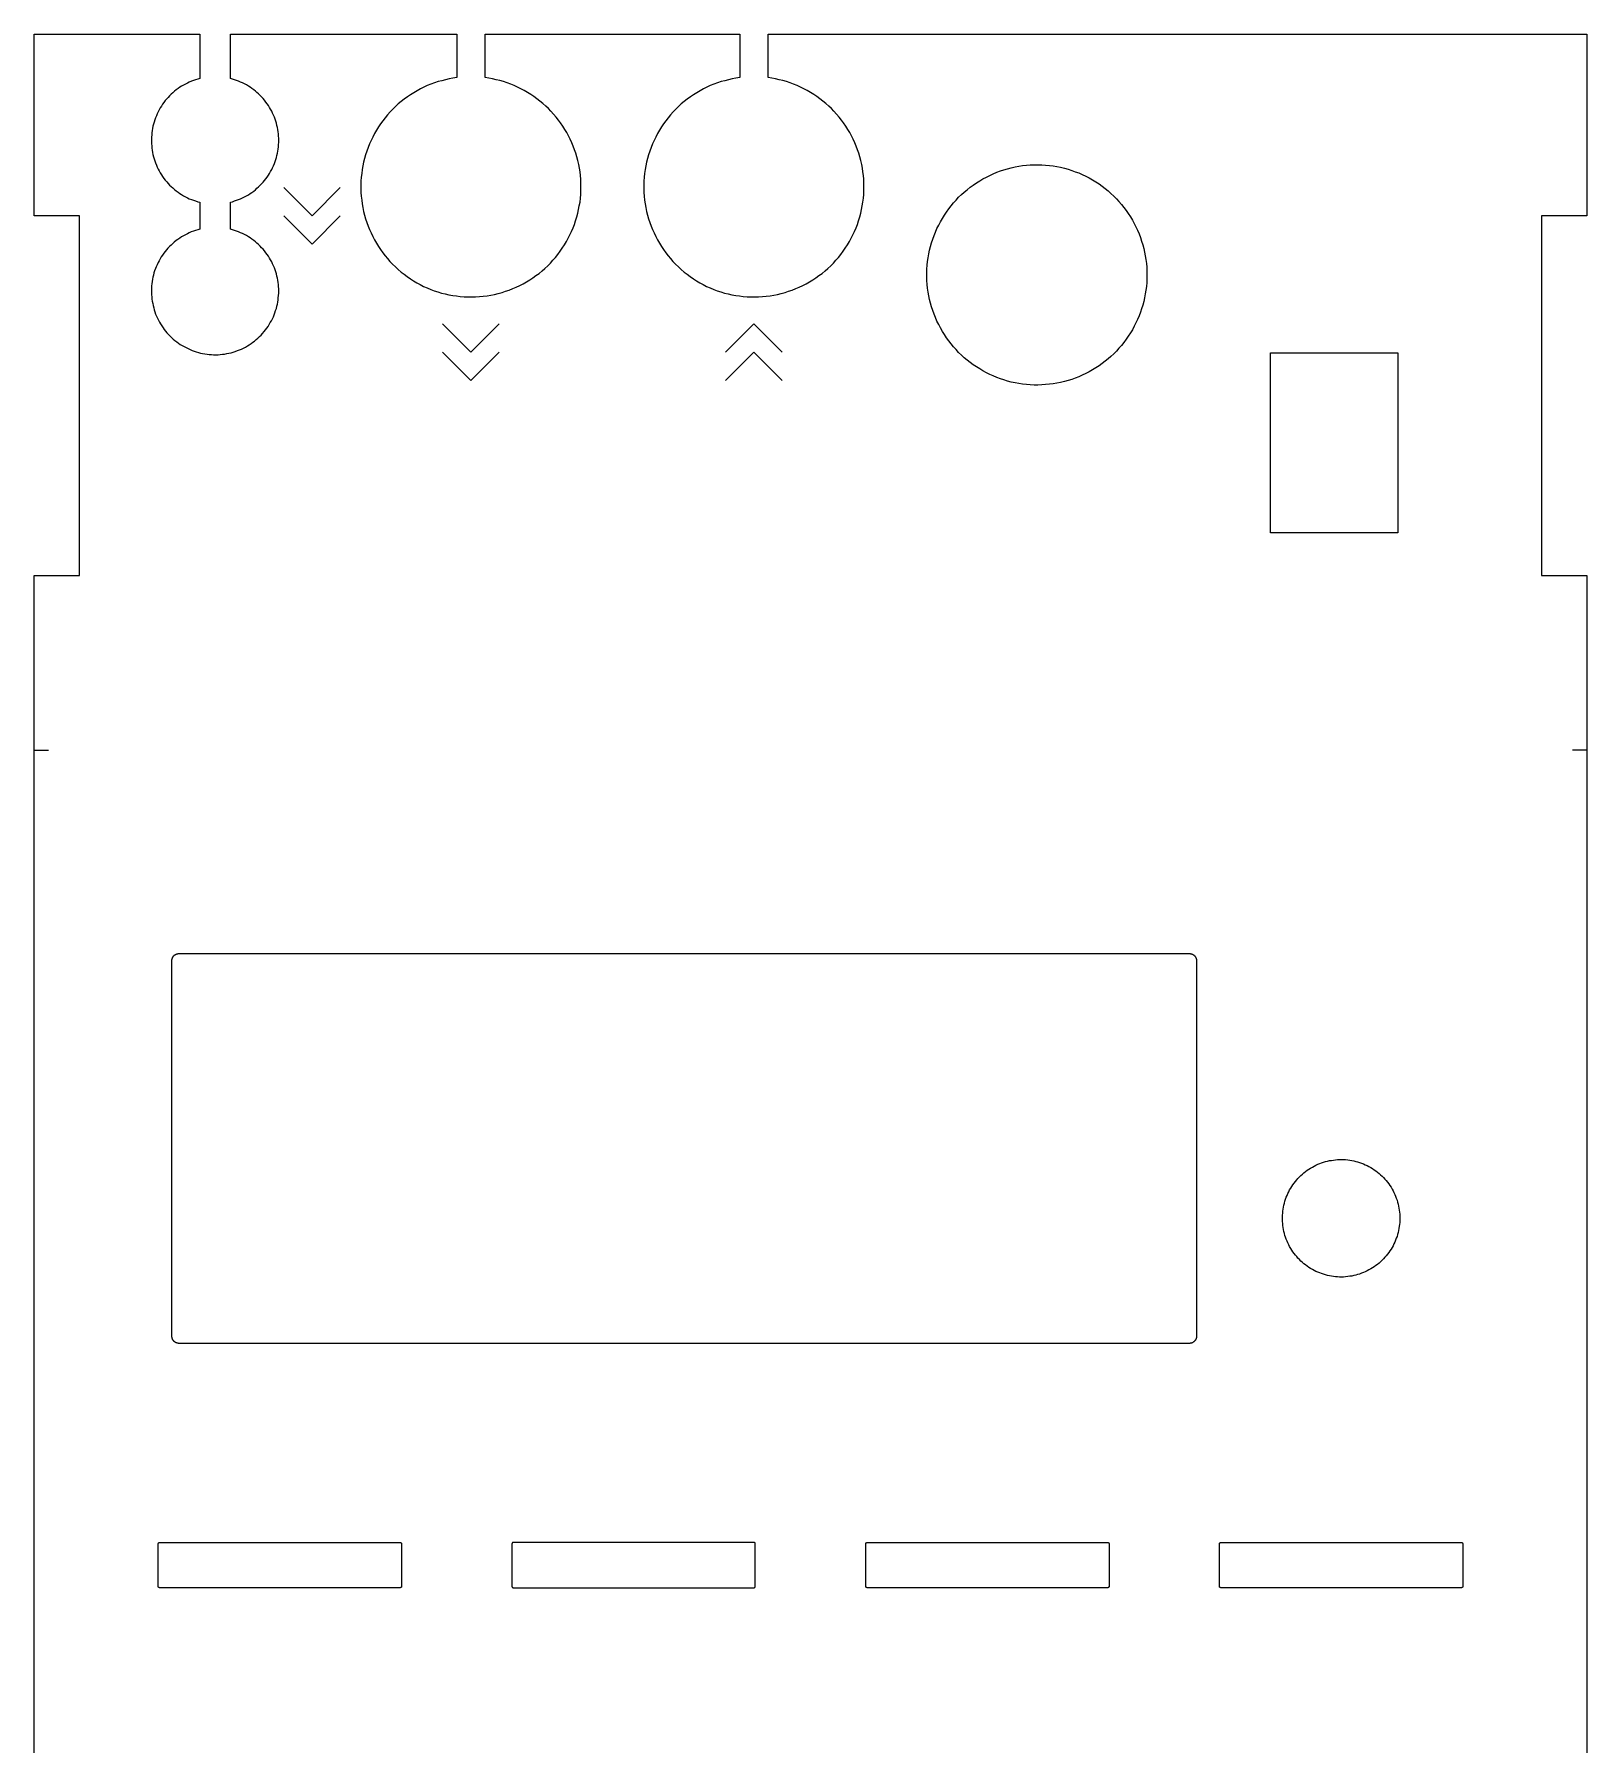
# Model space of a CAD drawing. Header units: millimetres. Extents: x -5 to 320, y -158 to 221.
# Drawn here: x -4.9 to 104.9, y 99.8 to 220.6 of the extents above; entities that cross this region are included whole.
import ezdxf

# ---------------------------------------------------------------- set-up
doc = ezdxf.new("R2010")
doc.units = ezdxf.units.MM
doc.header["$MEASUREMENT"] = 0
doc.layers.add('plot', color=12, linetype='Continuous', true_color=0xb80000)
doc.layers.add('scribble', color=251, linetype='Continuous', true_color=0x656565)

msp = doc.modelspace()

# ---------------------------------------------------------------- linework, layer by layer
at = {"layer": 'plot'}
for points in [[(-4.86, 207.81), (-4.86, 220.64), (6.84, 220.64)], [(6.84, 220.64), (6.84, 217.51)], [(9, 217.51), (9, 220.64)], [(9, 220.64), (25, 220.64)], [(25, 220.64), (25, 217.58)], [(27, 217.58), (27, 220.64)], [(27, 220.64), (45, 220.64)], [(45, 220.64), (45, 217.58)], [(47, 217.58), (47, 220.64)], [(47, 220.64), (104.86, 220.64), (104.86, 207.81)], [(6.84, 217.51), (6.69, 217.47), (6.54, 217.43), (6.39, 217.38), (6.25, 217.32), (6.1, 217.26), (5.96, 217.19), (5.82, 217.12), (5.69, 217.05), (5.55, 216.97), (5.42, 216.89), (5.3, 216.8), (5.17, 216.71), (5.05, 216.61), (4.93, 216.51), (4.82, 216.4), (4.71, 216.29), (4.6, 216.18), (4.5, 216.07), (4.4, 215.95), (4.3, 215.82), (4.21, 215.7), (4.13, 215.57), (4.05, 215.44), (3.97, 215.3), (3.9, 215.16), (3.83, 215.02), (3.77, 214.88), (3.71, 214.74), (3.66, 214.59), (3.61, 214.44), (3.57, 214.29), (3.53, 214.14), (3.5, 213.99), (3.47, 213.84), (3.45, 213.68), (3.44, 213.53), (3.42, 213.37), (3.42, 213.22), (3.42, 213.06), (3.42, 212.91), (3.44, 212.75), (3.45, 212.6), (3.47, 212.45), (3.5, 212.29), (3.53, 212.14), (3.57, 211.99), (3.61, 211.84), (3.66, 211.69), (3.71, 211.55), (3.77, 211.4), (3.83, 211.26), (3.9, 211.12), (3.97, 210.98), (4.05, 210.85), (4.13, 210.72), (4.21, 210.59), (4.3, 210.46), (4.4, 210.34), (4.5, 210.22), (4.6, 210.1), (4.71, 209.99), (4.82, 209.88), (4.93, 209.78), (5.05, 209.67), (5.17, 209.58), (5.3, 209.49), (5.42, 209.4), (5.55, 209.31), (5.69, 209.23), (5.82, 209.16), (5.96, 209.09), (6.1, 209.02), (6.25, 208.96), (6.39, 208.91), (6.54, 208.86), (6.69, 208.81), (6.84, 208.77)], [(12.42, 213.14), (12.42, 213.3), (12.41, 213.45), (12.4, 213.6), (12.38, 213.75), (12.35, 213.9), (12.32, 214.06), (12.29, 214.2), (12.25, 214.35), (12.21, 214.5), (12.16, 214.64), (12.11, 214.79), (12.05, 214.93), (11.98, 215.07), (11.92, 215.21), (11.84, 215.34), (11.77, 215.47), (11.69, 215.6), (11.6, 215.73), (11.51, 215.85), (11.41, 215.98), (11.32, 216.09), (11.21, 216.21), (11.11, 216.32), (11, 216.42), (10.88, 216.53), (10.77, 216.63), (10.65, 216.72), (10.52, 216.81), (10.4, 216.9), (10.27, 216.98), (10.14, 217.06), (10, 217.13), (9.86, 217.2), (9.72, 217.26), (9.58, 217.32), (9.44, 217.38), (9.29, 217.43), (9.15, 217.47), (9, 217.51)], [(25, 217.58), (24.73, 217.54), (24.47, 217.49), (24.2, 217.43), (23.94, 217.36), (23.68, 217.29), (23.43, 217.2), (23.17, 217.11), (22.92, 217.01), (22.68, 216.9), (22.43, 216.78), (22.2, 216.65), (21.96, 216.51), (21.73, 216.37), (21.51, 216.22), (21.29, 216.06), (21.08, 215.89), (20.87, 215.72), (20.67, 215.53), (20.48, 215.35), (20.29, 215.15), (20.11, 214.95), (19.94, 214.74), (19.77, 214.53), (19.62, 214.31), (19.47, 214.09), (19.32, 213.86), (19.19, 213.62), (19.06, 213.38), (18.94, 213.14), (18.83, 212.89), (18.73, 212.64), (18.64, 212.39), (18.56, 212.13), (18.48, 211.87), (18.42, 211.61), (18.36, 211.35), (18.32, 211.08), (18.28, 210.81), (18.25, 210.54), (18.23, 210.27), (18.22, 210), (18.22, 209.73), (18.23, 209.46), (18.25, 209.19), (18.28, 208.93), (18.31, 208.66), (18.36, 208.39), (18.42, 208.13), (18.48, 207.87), (18.55, 207.61), (18.64, 207.35), (18.73, 207.09), (18.83, 206.84), (18.94, 206.6), (19.06, 206.35), (19.18, 206.11), (19.32, 205.88), (19.46, 205.65), (19.61, 205.43), (19.77, 205.21), (19.93, 204.99), (20.1, 204.79), (20.28, 204.58), (20.47, 204.39), (20.66, 204.2), (20.86, 204.02), (21.07, 203.84), (21.28, 203.68), (21.5, 203.52), (21.72, 203.36), (21.95, 203.22), (22.18, 203.08), (22.42, 202.95), (22.66, 202.83), (22.91, 202.72), (23.16, 202.62), (23.41, 202.52), (23.67, 202.44), (23.93, 202.36), (24.19, 202.3), (24.45, 202.24), (24.72, 202.19), (24.99, 202.15), (25.25, 202.12), (25.52, 202.1), (25.79, 202.08), (26.06, 202.08), (26.33, 202.09), (26.6, 202.11), (26.87, 202.13), (27.14, 202.17), (27.41, 202.21), (27.67, 202.26), (27.93, 202.33), (28.2, 202.4), (28.45, 202.48), (28.71, 202.57), (28.96, 202.67), (29.21, 202.77), (29.45, 202.89), (29.69, 203.01), (29.93, 203.15), (30.16, 203.29), (30.38, 203.43), (30.6, 203.59), (30.82, 203.75), (31.03, 203.93), (31.23, 204.1), (31.43, 204.29), (31.62, 204.48), (31.8, 204.68), (31.98, 204.88), (32.15, 205.09), (32.31, 205.31), (32.46, 205.53), (32.61, 205.76), (32.75, 205.99), (32.88, 206.23), (33, 206.47), (33.11, 206.71), (33.22, 206.96), (33.32, 207.21), (33.4, 207.47), (33.48, 207.73), (33.55, 207.99), (33.61, 208.25), (33.66, 208.52), (33.71, 208.78), (33.74, 209.05), (33.76, 209.32), (33.78, 209.59), (33.78, 209.86)], [(33.78, 209.86), (33.78, 210.13), (33.76, 210.4), (33.74, 210.66), (33.71, 210.93), (33.67, 211.19), (33.62, 211.45), (33.56, 211.71), (33.49, 211.97), (33.41, 212.23), (33.33, 212.48), (33.23, 212.73), (33.13, 212.98), (33.02, 213.22), (32.9, 213.46), (32.77, 213.69), (32.64, 213.92), (32.49, 214.15), (32.34, 214.37), (32.18, 214.58), (32.02, 214.79), (31.84, 215), (31.66, 215.2), (31.48, 215.39), (31.29, 215.57), (31.09, 215.75), (30.88, 215.92), (30.67, 216.08), (30.45, 216.24), (30.23, 216.39), (30.01, 216.53), (29.77, 216.67), (29.54, 216.79), (29.3, 216.91), (29.06, 217.02), (28.81, 217.12), (28.56, 217.21), (28.3, 217.29), (28.05, 217.37), (27.79, 217.43), (27.53, 217.49), (27.26, 217.54), (27, 217.58)], [(45, 217.58), (44.73, 217.54), (44.47, 217.49), (44.2, 217.43), (43.94, 217.36), (43.68, 217.29), (43.43, 217.2), (43.17, 217.11), (42.92, 217.01), (42.68, 216.9), (42.43, 216.78), (42.2, 216.65), (41.96, 216.51), (41.73, 216.37), (41.51, 216.22), (41.29, 216.06), (41.08, 215.89), (40.87, 215.72), (40.67, 215.53), (40.48, 215.35), (40.29, 215.15), (40.11, 214.95), (39.94, 214.74), (39.77, 214.53), (39.62, 214.31), (39.47, 214.09), (39.32, 213.86), (39.19, 213.62), (39.06, 213.38), (38.94, 213.14), (38.83, 212.89), (38.73, 212.64), (38.64, 212.39), (38.56, 212.13), (38.48, 211.87), (38.42, 211.61), (38.36, 211.35), (38.32, 211.08), (38.28, 210.81), (38.25, 210.54), (38.23, 210.27), (38.22, 210), (38.22, 209.73), (38.23, 209.46), (38.25, 209.19), (38.28, 208.93), (38.31, 208.66), (38.36, 208.39), (38.42, 208.13), (38.48, 207.87), (38.55, 207.61), (38.64, 207.35), (38.73, 207.09), (38.83, 206.84), (38.94, 206.6), (39.06, 206.35), (39.18, 206.11), (39.32, 205.88), (39.46, 205.65), (39.61, 205.43), (39.77, 205.21), (39.93, 204.99), (40.1, 204.79), (40.28, 204.58), (40.47, 204.39), (40.66, 204.2), (40.86, 204.02), (41.07, 203.84), (41.28, 203.68), (41.5, 203.52), (41.72, 203.36), (41.95, 203.22), (42.18, 203.08), (42.42, 202.95), (42.66, 202.83), (42.91, 202.72), (43.16, 202.62), (43.41, 202.52), (43.67, 202.44), (43.93, 202.36), (44.19, 202.3), (44.45, 202.24), (44.72, 202.19), (44.99, 202.15), (45.25, 202.12), (45.52, 202.1), (45.79, 202.08), (46.06, 202.08), (46.33, 202.09), (46.6, 202.11), (46.87, 202.13), (47.14, 202.17), (47.41, 202.21), (47.67, 202.26), (47.93, 202.33), (48.2, 202.4), (48.45, 202.48), (48.71, 202.57), (48.96, 202.67), (49.21, 202.77), (49.45, 202.89), (49.69, 203.01), (49.93, 203.15), (50.16, 203.29), (50.38, 203.43), (50.6, 203.59), (50.82, 203.75), (51.03, 203.93), (51.23, 204.1), (51.43, 204.29), (51.62, 204.48), (51.8, 204.68), (51.98, 204.88), (52.15, 205.09), (52.31, 205.31), (52.46, 205.53), (52.61, 205.76), (52.75, 205.99), (52.88, 206.23), (53, 206.47), (53.11, 206.71), (53.22, 206.96), (53.32, 207.21), (53.4, 207.47), (53.48, 207.73), (53.55, 207.99), (53.61, 208.25), (53.66, 208.52), (53.71, 208.78), (53.74, 209.05), (53.76, 209.32), (53.78, 209.59), (53.78, 209.86)], [(53.78, 209.86), (53.78, 210.13), (53.76, 210.4), (53.74, 210.66), (53.71, 210.93), (53.67, 211.19), (53.62, 211.45), (53.56, 211.71), (53.49, 211.97), (53.41, 212.23), (53.33, 212.48), (53.23, 212.73), (53.13, 212.98), (53.02, 213.22), (52.9, 213.46), (52.77, 213.69), (52.64, 213.92), (52.49, 214.15), (52.34, 214.37), (52.18, 214.58), (52.02, 214.79), (51.84, 215), (51.66, 215.2), (51.48, 215.39), (51.29, 215.57), (51.09, 215.75), (50.88, 215.92), (50.67, 216.08), (50.45, 216.24), (50.23, 216.39), (50.01, 216.53), (49.77, 216.67), (49.54, 216.79), (49.3, 216.91), (49.06, 217.02), (48.81, 217.12), (48.56, 217.21), (48.3, 217.29), (48.05, 217.37), (47.79, 217.43), (47.53, 217.49), (47.26, 217.54), (47, 217.58)], [(9, 208.77), (9.15, 208.81), (9.29, 208.86), (9.44, 208.91), (9.58, 208.96), (9.72, 209.02), (9.86, 209.08), (10, 209.15), (10.14, 209.23), (10.27, 209.3), (10.4, 209.39), (10.52, 209.47), (10.65, 209.56), (10.77, 209.66), (10.88, 209.76), (11, 209.86), (11.11, 209.97), (11.21, 210.08), (11.32, 210.19), (11.41, 210.31), (11.51, 210.43), (11.6, 210.55), (11.69, 210.68), (11.77, 210.81), (11.84, 210.94), (11.92, 211.08), (11.98, 211.21), (12.05, 211.35), (12.11, 211.5), (12.16, 211.64), (12.21, 211.78), (12.25, 211.93), (12.29, 212.08), (12.32, 212.23), (12.35, 212.38), (12.38, 212.53), (12.4, 212.68), (12.41, 212.84), (12.42, 212.99), (12.42, 213.14)], [(73.78, 203.64), (73.78, 203.37), (73.76, 203.1), (73.74, 202.83), (73.71, 202.57), (73.66, 202.3), (73.61, 202.03), (73.55, 201.77), (73.48, 201.51), (73.4, 201.25), (73.32, 201), (73.22, 200.74), (73.11, 200.49), (73, 200.25), (72.88, 200.01), (72.75, 199.77), (72.61, 199.54), (72.46, 199.31), (72.31, 199.09), (72.15, 198.87), (71.98, 198.66), (71.8, 198.46), (71.62, 198.26), (71.43, 198.07), (71.23, 197.88), (71.03, 197.71), (70.82, 197.54), (70.61, 197.37), (70.39, 197.22), (70.16, 197.07), (69.93, 196.93), (69.69, 196.79), (69.45, 196.67), (69.21, 196.55), (68.96, 196.45), (68.71, 196.35), (68.46, 196.26), (68.2, 196.18), (67.94, 196.11), (67.67, 196.04), (67.41, 195.99), (67.14, 195.95), (66.88, 195.91), (66.61, 195.89), (66.34, 195.87), (66.07, 195.86), (65.8, 195.86), (65.53, 195.88), (65.26, 195.9), (64.99, 195.93), (64.72, 195.97), (64.46, 196.02), (64.19, 196.07), (63.93, 196.14), (63.67, 196.22), (63.42, 196.3), (63.16, 196.4), (62.91, 196.5), (62.67, 196.61), (62.43, 196.73), (62.19, 196.86), (61.96, 197), (61.73, 197.14), (61.5, 197.29), (61.29, 197.45), (61.07, 197.62), (60.87, 197.79), (60.67, 197.98), (60.47, 198.16), (60.29, 198.36), (60.11, 198.56), (59.94, 198.77), (59.77, 198.98), (59.61, 199.2), (59.46, 199.43), (59.32, 199.65), (59.18, 199.89), (59.06, 200.13), (58.94, 200.37), (58.83, 200.62), (58.73, 200.87), (58.64, 201.12), (58.56, 201.38), (58.48, 201.64), (58.42, 201.9), (58.36, 202.17), (58.31, 202.43), (58.28, 202.7), (58.25, 202.97), (58.23, 203.24), (58.22, 203.51), (58.22, 203.78), (58.23, 204.05), (58.25, 204.32), (58.28, 204.58), (58.31, 204.85), (58.36, 205.12), (58.42, 205.38), (58.48, 205.64), (58.56, 205.9), (58.64, 206.16), (58.73, 206.42), (58.83, 206.67), (58.94, 206.91), (59.06, 207.16), (59.18, 207.39), (59.32, 207.63), (59.46, 207.86), (59.61, 208.08), (59.77, 208.3), (59.94, 208.52), (60.11, 208.72), (60.29, 208.92), (60.47, 209.12), (60.67, 209.31), (60.87, 209.49), (61.07, 209.66), (61.29, 209.83), (61.5, 209.99), (61.73, 210.14), (61.96, 210.29), (62.19, 210.42), (62.43, 210.55), (62.67, 210.67), (62.91, 210.78), (63.16, 210.89), (63.42, 210.98), (63.67, 211.07), (63.93, 211.14), (64.19, 211.21), (64.46, 211.27), (64.72, 211.32), (64.99, 211.36), (65.26, 211.39), (65.53, 211.41), (65.8, 211.42), (66.07, 211.42), (66.34, 211.41), (66.61, 211.4), (66.88, 211.37), (67.14, 211.34), (67.41, 211.29), (67.67, 211.24), (67.94, 211.18), (68.2, 211.11), (68.46, 211.02), (68.71, 210.93), (68.96, 210.84), (69.21, 210.73), (69.45, 210.61), (69.69, 210.49), (69.93, 210.36), (70.16, 210.22), (70.39, 210.07), (70.61, 209.91), (70.82, 209.75), (71.03, 209.58), (71.23, 209.4), (71.43, 209.21), (71.62, 209.02), (71.8, 208.82), (71.98, 208.62), (72.15, 208.41), (72.31, 208.19), (72.46, 207.97), (72.61, 207.74), (72.75, 207.51), (72.88, 207.28), (73, 207.03), (73.11, 206.79), (73.22, 206.54), (73.32, 206.29), (73.4, 206.03), (73.48, 205.77), (73.55, 205.51), (73.61, 205.25), (73.66, 204.99), (73.71, 204.72), (73.74, 204.45), (73.76, 204.18), (73.78, 203.91), (73.78, 203.64)], [(6.84, 208.77), (6.84, 206.87)], [(9, 206.87), (9, 208.77)], [(-1.66, 182.41), (-1.66, 207.81), (-4.86, 207.81)], [(6.84, 206.87), (6.69, 206.83), (6.54, 206.78), (6.39, 206.73), (6.24, 206.68), (6.1, 206.62), (5.96, 206.55), (5.82, 206.48), (5.68, 206.41), (5.55, 206.33), (5.42, 206.24), (5.29, 206.15), (5.16, 206.06), (5.04, 205.96), (4.93, 205.86), (4.81, 205.75), (4.7, 205.64), (4.59, 205.53), (4.49, 205.41), (4.39, 205.29), (4.3, 205.17), (4.21, 205.04), (4.12, 204.91), (4.04, 204.78), (3.96, 204.64), (3.89, 204.51), (3.82, 204.36), (3.76, 204.22), (3.7, 204.08), (3.65, 203.93), (3.6, 203.78), (3.56, 203.63), (3.53, 203.48), (3.5, 203.33), (3.47, 203.17), (3.45, 203.02), (3.43, 202.86), (3.42, 202.71), (3.42, 202.55), (3.42, 202.4), (3.43, 202.24), (3.44, 202.08), (3.45, 201.93), (3.48, 201.78), (3.51, 201.62), (3.54, 201.47), (3.58, 201.32), (3.62, 201.17), (3.67, 201.02), (3.72, 200.87), (3.78, 200.73), (3.85, 200.59), (3.91, 200.45), (3.99, 200.31), (4.07, 200.18), (4.15, 200.04), (4.24, 199.91), (4.33, 199.79), (4.42, 199.67), (4.52, 199.55), (4.63, 199.43), (4.74, 199.32), (4.85, 199.21), (4.96, 199.11), (5.08, 199), (5.21, 198.91), (5.33, 198.82), (5.46, 198.73), (5.59, 198.65), (5.73, 198.57), (5.87, 198.5), (6.01, 198.43), (6.15, 198.36), (6.29, 198.3), (6.44, 198.25), (6.59, 198.2), (6.74, 198.16), (6.89, 198.12), (7.04, 198.09), (7.19, 198.06), (7.35, 198.04), (7.5, 198.02), (7.66, 198.01), (7.81, 198), (7.97, 198), (8.13, 198), (8.28, 198.01), (8.44, 198.03), (8.59, 198.05), (8.75, 198.08), (8.9, 198.11), (9.05, 198.14), (9.2, 198.19), (9.35, 198.23), (9.5, 198.29), (9.64, 198.34), (9.78, 198.4), (9.92, 198.47), (10.06, 198.54), (10.2, 198.62), (10.33, 198.7), (10.46, 198.79), (10.59, 198.88), (10.71, 198.97), (10.83, 199.07), (10.95, 199.17), (11.06, 199.28), (11.17, 199.39), (11.28, 199.51), (11.38, 199.63), (11.48, 199.75), (11.57, 199.87), (11.66, 200), (11.74, 200.13), (11.82, 200.27), (11.9, 200.4), (11.97, 200.54), (12.04, 200.68), (12.1, 200.83), (12.15, 200.97), (12.2, 201.12), (12.25, 201.27), (12.29, 201.42), (12.32, 201.57), (12.35, 201.72), (12.38, 201.88), (12.39, 202.03), (12.41, 202.19), (12.42, 202.34), (12.42, 202.5)], [(12.42, 202.5), (12.42, 202.65), (12.41, 202.81), (12.4, 202.96), (12.38, 203.11), (12.35, 203.26), (12.32, 203.41), (12.29, 203.56), (12.25, 203.71), (12.21, 203.86), (12.16, 204), (12.11, 204.15), (12.05, 204.29), (11.98, 204.43), (11.92, 204.57), (11.84, 204.7), (11.77, 204.83), (11.69, 204.96), (11.6, 205.09), (11.51, 205.21), (11.41, 205.33), (11.32, 205.45), (11.21, 205.56), (11.11, 205.68), (11, 205.78), (10.88, 205.88), (10.77, 205.98), (10.65, 206.08), (10.52, 206.17), (10.4, 206.26), (10.27, 206.34), (10.14, 206.42), (10, 206.49), (9.86, 206.56), (9.72, 206.62), (9.58, 206.68), (9.44, 206.74), (9.29, 206.78), (9.15, 206.83), (9, 206.87)], [(104.86, 207.81), (101.66, 207.81), (101.66, 182.41)], [(91.5, 196.14), (91.5, 185.41), (82.5, 185.41), (82.5, 196.14), (82.5, 198.14), (91.5, 198.14), (91.5, 196.14)], [(-4.86, 171.64), (-4.86, 182.41)], [(-4.86, 182.41), (-1.66, 182.41)], [(101.66, 182.41), (104.86, 182.41)], [(104.86, 182.41), (104.86, 171.64)], [(-4.86, 168.5), (-4.86, 171.64)], [(104.86, 171.64), (104.86, 168.5)], [(-4.86, -2), (-4.86, 168.5)], [(104.86, 168.5), (104.86, -2)], [(5.37, 128.16), (5.36, 128.16), (5.35, 128.16), (5.34, 128.16), (5.33, 128.16), (5.31, 128.16), (5.3, 128.17), (5.29, 128.17), (5.28, 128.17), (5.27, 128.17), (5.26, 128.17), (5.24, 128.18), (5.23, 128.18), (5.22, 128.18), (5.21, 128.19), (5.2, 128.19), (5.19, 128.2), (5.17, 128.2), (5.16, 128.21), (5.15, 128.21), (5.14, 128.22), (5.13, 128.22), (5.12, 128.23), (5.11, 128.24), (5.1, 128.24), (5.09, 128.25), (5.08, 128.26), (5.06, 128.26), (5.05, 128.27), (5.04, 128.28), (5.04, 128.29), (5.03, 128.3), (5.02, 128.31), (5.01, 128.32), (5, 128.33), (4.99, 128.34), (4.98, 128.35), (4.97, 128.36), (4.97, 128.37), (4.96, 128.38), (4.95, 128.39), (4.94, 128.4), (4.94, 128.41), (4.93, 128.42), (4.93, 128.43), (4.92, 128.44), (4.91, 128.45), (4.91, 128.47), (4.91, 128.48), (4.9, 128.49), (4.9, 128.5), (4.89, 128.51), (4.89, 128.52), (4.89, 128.53), (4.88, 128.55), (4.88, 128.56), (4.88, 128.57), (4.88, 128.58), (4.87, 128.59), (4.87, 128.6), (4.87, 128.62), (4.87, 128.63), (4.87, 128.64), (4.87, 128.65), (4.87, 128.66), (4.87, 155.2), (4.87, 155.21), (4.87, 155.22), (4.87, 155.23), (4.87, 155.24), (4.87, 155.26), (4.87, 155.27), (4.88, 155.28), (4.88, 155.29), (4.88, 155.3), (4.88, 155.31), (4.89, 155.33), (4.89, 155.34), (4.89, 155.35), (4.9, 155.36), (4.9, 155.37), (4.91, 155.38), (4.91, 155.4), (4.91, 155.41), (4.92, 155.42), (4.93, 155.43), (4.93, 155.44), (4.94, 155.45), (4.94, 155.46), (4.95, 155.47), (4.96, 155.48), (4.97, 155.49), (4.97, 155.51), (4.98, 155.52), (4.99, 155.53), (5, 155.53), (5.01, 155.54), (5.02, 155.55), (5.03, 155.56), (5.04, 155.57), (5.04, 155.58), (5.05, 155.59), (5.06, 155.6), (5.08, 155.6), (5.09, 155.61), (5.1, 155.62), (5.11, 155.63), (5.12, 155.63), (5.13, 155.64), (5.14, 155.64), (5.15, 155.65), (5.16, 155.66), (5.17, 155.66), (5.19, 155.66), (5.2, 155.67), (5.21, 155.67), (5.22, 155.68), (5.23, 155.68), (5.24, 155.68), (5.26, 155.69), (5.27, 155.69), (5.28, 155.69), (5.29, 155.69), (5.3, 155.7), (5.31, 155.7), (5.33, 155.7), (5.34, 155.7), (5.35, 155.7), (5.36, 155.7), (5.37, 155.7), (76.78, 155.7), (76.79, 155.7), (76.8, 155.7), (76.81, 155.7), (76.82, 155.7), (76.83, 155.7), (76.84, 155.7), (76.86, 155.69), (76.87, 155.69), (76.88, 155.69), (76.89, 155.69), (76.9, 155.68), (76.91, 155.68), (76.93, 155.68), (76.94, 155.67), (76.95, 155.67), (76.96, 155.66), (76.97, 155.66), (76.98, 155.66), (77, 155.65), (77.01, 155.64), (77.02, 155.64), (77.03, 155.63), (77.04, 155.63), (77.05, 155.62), (77.06, 155.61), (77.07, 155.6), (77.08, 155.6), (77.09, 155.59), (77.1, 155.58), (77.11, 155.57), (77.12, 155.56), (77.13, 155.55), (77.14, 155.54), (77.15, 155.53), (77.16, 155.53), (77.17, 155.52), (77.17, 155.51), (77.18, 155.49), (77.19, 155.48), (77.2, 155.47), (77.2, 155.46), (77.21, 155.45), (77.22, 155.44), (77.22, 155.43), (77.23, 155.42), (77.23, 155.41), (77.24, 155.4), (77.24, 155.38), (77.25, 155.37), (77.25, 155.36), (77.25, 155.35), (77.26, 155.34), (77.26, 155.33), (77.26, 155.31), (77.27, 155.3), (77.27, 155.29), (77.27, 155.28), (77.27, 155.27), (77.27, 155.26), (77.28, 155.24), (77.28, 155.23), (77.28, 155.22), (77.28, 155.21), (77.28, 155.2), (77.28, 128.66), (77.28, 128.65), (77.28, 128.64), (77.28, 128.63), (77.28, 128.62), (77.27, 128.6), (77.27, 128.59), (77.27, 128.58), (77.27, 128.57), (77.27, 128.56), (77.26, 128.55), (77.26, 128.53), (77.26, 128.52), (77.25, 128.51), (77.25, 128.5), (77.25, 128.49), (77.24, 128.48), (77.24, 128.47), (77.23, 128.45), (77.23, 128.44), (77.22, 128.43), (77.22, 128.42), (77.21, 128.41), (77.2, 128.4), (77.2, 128.39), (77.19, 128.38), (77.18, 128.37), (77.17, 128.36), (77.17, 128.35), (77.16, 128.34), (77.15, 128.33), (77.14, 128.32), (77.13, 128.31), (77.12, 128.3), (77.11, 128.29), (77.1, 128.28), (77.09, 128.27), (77.08, 128.26), (77.07, 128.26), (77.06, 128.25), (77.05, 128.24), (77.04, 128.24), (77.03, 128.23), (77.02, 128.22), (77.01, 128.22), (77, 128.21), (76.98, 128.21), (76.97, 128.2), (76.96, 128.2), (76.95, 128.19), (76.94, 128.19), (76.93, 128.18), (76.91, 128.18), (76.9, 128.18), (76.89, 128.17), (76.88, 128.17), (76.87, 128.17), (76.86, 128.17), (76.84, 128.17), (76.83, 128.16), (76.82, 128.16), (76.81, 128.16), (76.8, 128.16), (76.79, 128.16), (76.78, 128.16), (5.37, 128.16)], [(91.65, 137), (91.65, 136.86), (91.64, 136.71), (91.63, 136.57), (91.61, 136.43), (91.59, 136.28), (91.56, 136.14), (91.53, 136), (91.49, 135.86), (91.45, 135.72), (91.4, 135.59), (91.35, 135.45), (91.3, 135.32), (91.23, 135.19), (91.17, 135.06), (91.1, 134.94), (91.03, 134.81), (90.95, 134.69), (90.87, 134.57), (90.78, 134.46), (90.69, 134.34), (90.6, 134.24), (90.5, 134.13), (90.4, 134.03), (90.29, 133.93), (90.18, 133.83), (90.07, 133.74), (89.96, 133.66), (89.84, 133.57), (89.72, 133.49), (89.6, 133.42), (89.47, 133.35), (89.34, 133.28), (89.21, 133.22), (89.08, 133.16), (88.95, 133.11), (88.81, 133.06), (88.67, 133.02), (88.53, 132.98), (88.39, 132.95), (88.25, 132.92), (88.11, 132.9), (87.97, 132.88), (87.82, 132.86), (87.68, 132.85), (87.54, 132.85), (87.39, 132.85), (87.25, 132.86), (87.1, 132.87), (86.96, 132.89), (86.82, 132.91), (86.68, 132.93), (86.54, 132.96), (86.4, 133), (86.26, 133.04), (86.12, 133.09), (85.99, 133.14), (85.85, 133.19), (85.72, 133.25), (85.59, 133.31), (85.47, 133.38), (85.34, 133.45), (85.22, 133.53), (85.1, 133.61), (84.99, 133.7), (84.87, 133.79), (84.76, 133.88), (84.66, 133.98), (84.55, 134.08), (84.45, 134.18), (84.36, 134.29), (84.27, 134.4), (84.18, 134.51), (84.09, 134.63), (84.01, 134.75), (83.94, 134.87), (83.86, 135), (83.8, 135.13), (83.73, 135.26), (83.68, 135.39), (83.62, 135.52), (83.57, 135.66), (83.53, 135.79), (83.49, 135.93), (83.46, 136.07), (83.43, 136.21), (83.4, 136.35), (83.38, 136.5), (83.37, 136.64), (83.36, 136.78), (83.35, 136.93), (83.35, 137.07), (83.36, 137.22), (83.37, 137.36), (83.38, 137.5), (83.4, 137.65), (83.43, 137.79), (83.46, 137.93), (83.49, 138.07), (83.53, 138.21), (83.57, 138.34), (83.62, 138.48), (83.68, 138.61), (83.73, 138.74), (83.8, 138.87), (83.86, 139), (83.94, 139.13), (84.01, 139.25), (84.09, 139.37), (84.18, 139.49), (84.27, 139.6), (84.36, 139.71), (84.45, 139.82), (84.55, 139.92), (84.66, 140.02), (84.76, 140.12), (84.87, 140.21), (84.99, 140.3), (85.1, 140.39), (85.22, 140.47), (85.34, 140.55), (85.47, 140.62), (85.59, 140.69), (85.72, 140.75), (85.85, 140.81), (85.99, 140.86), (86.12, 140.91), (86.26, 140.96), (86.4, 141), (86.54, 141.04), (86.68, 141.07), (86.82, 141.09), (86.96, 141.11), (87.1, 141.13), (87.25, 141.14), (87.39, 141.15), (87.54, 141.15), (87.68, 141.15), (87.82, 141.14), (87.97, 141.12), (88.11, 141.1), (88.25, 141.08), (88.39, 141.05), (88.53, 141.02), (88.67, 140.98), (88.81, 140.94), (88.95, 140.89), (89.08, 140.84), (89.21, 140.78), (89.34, 140.72), (89.47, 140.65), (89.6, 140.58), (89.72, 140.51), (89.84, 140.43), (89.96, 140.34), (90.07, 140.26), (90.18, 140.17), (90.29, 140.07), (90.4, 139.97), (90.5, 139.87), (90.6, 139.76), (90.69, 139.66), (90.78, 139.54), (90.87, 139.43), (90.95, 139.31), (91.03, 139.19), (91.1, 139.06), (91.17, 138.94), (91.23, 138.81), (91.3, 138.68), (91.35, 138.55), (91.4, 138.41), (91.45, 138.28), (91.49, 138.14), (91.53, 138), (91.56, 137.86), (91.59, 137.72), (91.61, 137.57), (91.63, 137.43), (91.64, 137.29), (91.65, 137.14), (91.65, 137)], [(4, 110.9), (4, 110.9), (4, 110.9), (3.99, 110.9), (3.99, 110.9), (3.99, 110.9), (3.99, 110.9), (3.98, 110.9), (3.98, 110.9), (3.98, 110.9), (3.98, 110.9), (3.97, 110.9), (3.97, 110.9), (3.97, 110.9), (3.97, 110.91), (3.97, 110.91), (3.96, 110.91), (3.96, 110.91), (3.96, 110.91), (3.96, 110.91), (3.95, 110.91), (3.95, 110.91), (3.95, 110.91), (3.95, 110.91), (3.95, 110.92), (3.94, 110.92), (3.94, 110.92), (3.94, 110.92), (3.94, 110.92), (3.93, 110.92), (3.93, 110.93), (3.93, 110.93), (3.93, 110.93), (3.93, 110.93), (3.93, 110.93), (3.92, 110.93), (3.92, 110.94), (3.92, 110.94), (3.92, 110.94), (3.92, 110.94), (3.92, 110.95), (3.91, 110.95), (3.91, 110.95), (3.91, 110.95), (3.91, 110.95), (3.91, 110.96), (3.91, 110.96), (3.91, 110.96), (3.91, 110.96), (3.91, 110.97), (3.91, 110.97), (3.9, 110.97), (3.9, 110.97), (3.9, 110.97), (3.9, 110.98), (3.9, 110.98), (3.9, 110.98), (3.9, 110.98), (3.9, 110.99), (3.9, 110.99), (3.9, 110.99), (3.9, 110.99), (3.9, 111), (3.9, 111), (3.9, 111), (3.9, 114), (3.9, 114), (3.9, 114), (3.9, 114.01), (3.9, 114.01), (3.9, 114.01), (3.9, 114.01), (3.9, 114.02), (3.9, 114.02), (3.9, 114.02), (3.9, 114.02), (3.9, 114.03), (3.9, 114.03), (3.9, 114.03), (3.91, 114.03), (3.91, 114.03), (3.91, 114.04), (3.91, 114.04), (3.91, 114.04), (3.91, 114.04), (3.91, 114.05), (3.91, 114.05), (3.91, 114.05), (3.91, 114.05), (3.92, 114.05), (3.92, 114.06), (3.92, 114.06), (3.92, 114.06), (3.92, 114.06), (3.92, 114.07), (3.93, 114.07), (3.93, 114.07), (3.93, 114.07), (3.93, 114.07), (3.93, 114.07), (3.93, 114.08), (3.94, 114.08), (3.94, 114.08), (3.94, 114.08), (3.94, 114.08), (3.95, 114.08), (3.95, 114.09), (3.95, 114.09), (3.95, 114.09), (3.95, 114.09), (3.96, 114.09), (3.96, 114.09), (3.96, 114.09), (3.96, 114.09), (3.97, 114.09), (3.97, 114.09), (3.97, 114.1), (3.97, 114.1), (3.97, 114.1), (3.98, 114.1), (3.98, 114.1), (3.98, 114.1), (3.98, 114.1), (3.99, 114.1), (3.99, 114.1), (3.99, 114.1), (3.99, 114.1), (4, 114.1), (4, 114.1), (4, 114.1), (21, 114.1), (21, 114.1), (21, 114.1), (21.01, 114.1), (21.01, 114.1), (21.01, 114.1), (21.01, 114.1), (21.02, 114.1), (21.02, 114.1), (21.02, 114.1), (21.02, 114.1), (21.03, 114.1), (21.03, 114.1), (21.03, 114.1), (21.03, 114.09), (21.03, 114.09), (21.04, 114.09), (21.04, 114.09), (21.04, 114.09), (21.04, 114.09), (21.05, 114.09), (21.05, 114.09), (21.05, 114.09), (21.05, 114.09), (21.05, 114.08), (21.06, 114.08), (21.06, 114.08), (21.06, 114.08), (21.06, 114.08), (21.07, 114.08), (21.07, 114.07), (21.07, 114.07), (21.07, 114.07), (21.07, 114.07), (21.07, 114.07), (21.08, 114.07), (21.08, 114.06), (21.08, 114.06), (21.08, 114.06), (21.08, 114.06), (21.08, 114.05), (21.09, 114.05), (21.09, 114.05), (21.09, 114.05), (21.09, 114.05), (21.09, 114.04), (21.09, 114.04), (21.09, 114.04), (21.09, 114.04), (21.09, 114.03), (21.09, 114.03), (21.1, 114.03), (21.1, 114.03), (21.1, 114.03), (21.1, 114.02), (21.1, 114.02), (21.1, 114.02), (21.1, 114.02), (21.1, 114.01), (21.1, 114.01), (21.1, 114.01), (21.1, 114.01), (21.1, 114), (21.1, 114), (21.1, 114), (21.1, 111), (21.1, 111), (21.1, 111), (21.1, 110.99), (21.1, 110.99), (21.1, 110.99), (21.1, 110.99), (21.1, 110.98), (21.1, 110.98), (21.1, 110.98), (21.1, 110.98), (21.1, 110.97), (21.1, 110.97), (21.1, 110.97), (21.09, 110.97), (21.09, 110.97), (21.09, 110.96), (21.09, 110.96), (21.09, 110.96), (21.09, 110.96), (21.09, 110.95), (21.09, 110.95), (21.09, 110.95), (21.09, 110.95), (21.08, 110.95), (21.08, 110.94), (21.08, 110.94), (21.08, 110.94), (21.08, 110.94), (21.08, 110.93), (21.07, 110.93), (21.07, 110.93), (21.07, 110.93), (21.07, 110.93), (21.07, 110.93), (21.07, 110.92), (21.06, 110.92), (21.06, 110.92), (21.06, 110.92), (21.06, 110.92), (21.05, 110.92), (21.05, 110.91), (21.05, 110.91), (21.05, 110.91), (21.05, 110.91), (21.04, 110.91), (21.04, 110.91), (21.04, 110.91), (21.04, 110.91), (21.03, 110.91), (21.03, 110.91), (21.03, 110.9), (21.03, 110.9), (21.03, 110.9), (21.02, 110.9), (21.02, 110.9), (21.02, 110.9), (21.02, 110.9), (21.01, 110.9), (21.01, 110.9), (21.01, 110.9), (21.01, 110.9), (21, 110.9), (21, 110.9), (21, 110.9), (4, 110.9)], [(29, 114.1), (29, 114.1), (28.99, 114.1), (28.99, 114.1), (28.99, 114.1), (28.98, 114.1), (28.98, 114.1), (28.98, 114.1), (28.97, 114.1), (28.97, 114.1), (28.97, 114.09), (28.96, 114.09), (28.96, 114.09), (28.96, 114.09), (28.95, 114.09), (28.95, 114.09), (28.95, 114.09), (28.95, 114.08), (28.94, 114.08), (28.94, 114.08), (28.94, 114.08), (28.93, 114.08), (28.93, 114.07), (28.93, 114.07), (28.93, 114.07), (28.92, 114.07), (28.92, 114.06), (28.92, 114.06), (28.92, 114.06), (28.92, 114.05), (28.91, 114.05), (28.91, 114.05), (28.91, 114.05), (28.91, 114.04), (28.91, 114.04), (28.91, 114.04), (28.91, 114.03), (28.9, 114.03), (28.9, 114.03), (28.9, 114.02), (28.9, 114.02), (28.9, 114.02), (28.9, 114.01), (28.9, 114.01), (28.9, 114.01), (28.9, 114), (28.9, 114)], [(28.9, 114), (28.9, 111)], [(46, 114.1), (29, 114.1)], [(46.1, 114), (46.1, 114), (46.1, 114.01), (46.1, 114.01), (46.1, 114.01), (46.1, 114.02), (46.1, 114.02), (46.1, 114.02), (46.1, 114.03), (46.1, 114.03), (46.09, 114.03), (46.09, 114.04), (46.09, 114.04), (46.09, 114.04), (46.09, 114.05), (46.09, 114.05), (46.09, 114.05), (46.08, 114.05), (46.08, 114.06), (46.08, 114.06), (46.08, 114.06), (46.08, 114.07), (46.07, 114.07), (46.07, 114.07), (46.07, 114.07), (46.07, 114.08), (46.06, 114.08), (46.06, 114.08), (46.06, 114.08), (46.05, 114.08), (46.05, 114.09), (46.05, 114.09), (46.05, 114.09), (46.04, 114.09), (46.04, 114.09), (46.04, 114.09), (46.03, 114.09), (46.03, 114.1), (46.03, 114.1), (46.02, 114.1), (46.02, 114.1), (46.02, 114.1), (46.01, 114.1), (46.01, 114.1), (46.01, 114.1), (46, 114.1), (46, 114.1)], [(46.1, 111), (46.1, 114)], [(54, 110.9), (54, 110.9), (54, 110.9), (53.99, 110.9), (53.99, 110.9), (53.99, 110.9), (53.99, 110.9), (53.98, 110.9), (53.98, 110.9), (53.98, 110.9), (53.98, 110.9), (53.97, 110.9), (53.97, 110.9), (53.97, 110.9), (53.97, 110.91), (53.97, 110.91), (53.96, 110.91), (53.96, 110.91), (53.96, 110.91), (53.96, 110.91), (53.95, 110.91), (53.95, 110.91), (53.95, 110.91), (53.95, 110.91), (53.95, 110.92), (53.94, 110.92), (53.94, 110.92), (53.94, 110.92), (53.94, 110.92), (53.93, 110.92), (53.93, 110.93), (53.93, 110.93), (53.93, 110.93), (53.93, 110.93), (53.93, 110.93), (53.92, 110.93), (53.92, 110.94), (53.92, 110.94), (53.92, 110.94), (53.92, 110.94), (53.92, 110.95), (53.91, 110.95), (53.91, 110.95), (53.91, 110.95), (53.91, 110.95), (53.91, 110.96), (53.91, 110.96), (53.91, 110.96), (53.91, 110.96), (53.91, 110.97), (53.91, 110.97), (53.9, 110.97), (53.9, 110.97), (53.9, 110.97), (53.9, 110.98), (53.9, 110.98), (53.9, 110.98), (53.9, 110.98), (53.9, 110.99), (53.9, 110.99), (53.9, 110.99), (53.9, 110.99), (53.9, 111), (53.9, 111), (53.9, 111), (53.9, 114), (53.9, 114), (53.9, 114), (53.9, 114.01), (53.9, 114.01), (53.9, 114.01), (53.9, 114.01), (53.9, 114.02), (53.9, 114.02), (53.9, 114.02), (53.9, 114.02), (53.9, 114.03), (53.9, 114.03), (53.9, 114.03), (53.91, 114.03), (53.91, 114.03), (53.91, 114.04), (53.91, 114.04), (53.91, 114.04), (53.91, 114.04), (53.91, 114.05), (53.91, 114.05), (53.91, 114.05), (53.91, 114.05), (53.92, 114.05), (53.92, 114.06), (53.92, 114.06), (53.92, 114.06), (53.92, 114.06), (53.92, 114.07), (53.93, 114.07), (53.93, 114.07), (53.93, 114.07), (53.93, 114.07), (53.93, 114.07), (53.93, 114.08), (53.94, 114.08), (53.94, 114.08), (53.94, 114.08), (53.94, 114.08), (53.95, 114.08), (53.95, 114.09), (53.95, 114.09), (53.95, 114.09), (53.95, 114.09), (53.96, 114.09), (53.96, 114.09), (53.96, 114.09), (53.96, 114.09), (53.97, 114.09), (53.97, 114.09), (53.97, 114.1), (53.97, 114.1), (53.97, 114.1), (53.98, 114.1), (53.98, 114.1), (53.98, 114.1), (53.98, 114.1), (53.99, 114.1), (53.99, 114.1), (53.99, 114.1), (53.99, 114.1), (54, 114.1), (54, 114.1), (54, 114.1), (71, 114.1), (71, 114.1), (71, 114.1), (71.01, 114.1), (71.01, 114.1), (71.01, 114.1), (71.01, 114.1), (71.02, 114.1), (71.02, 114.1), (71.02, 114.1), (71.02, 114.1), (71.03, 114.1), (71.03, 114.1), (71.03, 114.1), (71.03, 114.09), (71.03, 114.09), (71.04, 114.09), (71.04, 114.09), (71.04, 114.09), (71.04, 114.09), (71.05, 114.09), (71.05, 114.09), (71.05, 114.09), (71.05, 114.09), (71.05, 114.08), (71.06, 114.08), (71.06, 114.08), (71.06, 114.08), (71.06, 114.08), (71.07, 114.08), (71.07, 114.07), (71.07, 114.07), (71.07, 114.07), (71.07, 114.07), (71.07, 114.07), (71.08, 114.07), (71.08, 114.06), (71.08, 114.06), (71.08, 114.06), (71.08, 114.06), (71.08, 114.05), (71.09, 114.05), (71.09, 114.05), (71.09, 114.05), (71.09, 114.05), (71.09, 114.04), (71.09, 114.04), (71.09, 114.04), (71.09, 114.04), (71.09, 114.03), (71.09, 114.03), (71.1, 114.03), (71.1, 114.03), (71.1, 114.03), (71.1, 114.02), (71.1, 114.02), (71.1, 114.02), (71.1, 114.02), (71.1, 114.01), (71.1, 114.01), (71.1, 114.01), (71.1, 114.01), (71.1, 114), (71.1, 114), (71.1, 114), (71.1, 111), (71.1, 111), (71.1, 111), (71.1, 110.99), (71.1, 110.99), (71.1, 110.99), (71.1, 110.99), (71.1, 110.98), (71.1, 110.98), (71.1, 110.98), (71.1, 110.98), (71.1, 110.97), (71.1, 110.97), (71.1, 110.97), (71.09, 110.97), (71.09, 110.97), (71.09, 110.96), (71.09, 110.96), (71.09, 110.96), (71.09, 110.96), (71.09, 110.95), (71.09, 110.95), (71.09, 110.95), (71.09, 110.95), (71.08, 110.95), (71.08, 110.94), (71.08, 110.94), (71.08, 110.94), (71.08, 110.94), (71.08, 110.93), (71.07, 110.93), (71.07, 110.93), (71.07, 110.93), (71.07, 110.93), (71.07, 110.93), (71.07, 110.92), (71.06, 110.92), (71.06, 110.92), (71.06, 110.92), (71.06, 110.92), (71.05, 110.92), (71.05, 110.91), (71.05, 110.91), (71.05, 110.91), (71.05, 110.91), (71.04, 110.91), (71.04, 110.91), (71.04, 110.91), (71.04, 110.91), (71.03, 110.91), (71.03, 110.91), (71.03, 110.9), (71.03, 110.9), (71.03, 110.9), (71.02, 110.9), (71.02, 110.9), (71.02, 110.9), (71.02, 110.9), (71.01, 110.9), (71.01, 110.9), (71.01, 110.9), (71.01, 110.9), (71, 110.9), (71, 110.9), (71, 110.9), (54, 110.9)], [(79, 110.9), (79, 110.9), (79, 110.9), (78.99, 110.9), (78.99, 110.9), (78.99, 110.9), (78.99, 110.9), (78.98, 110.9), (78.98, 110.9), (78.98, 110.9), (78.98, 110.9), (78.97, 110.9), (78.97, 110.9), (78.97, 110.9), (78.97, 110.91), (78.97, 110.91), (78.96, 110.91), (78.96, 110.91), (78.96, 110.91), (78.96, 110.91), (78.95, 110.91), (78.95, 110.91), (78.95, 110.91), (78.95, 110.91), (78.95, 110.92), (78.94, 110.92), (78.94, 110.92), (78.94, 110.92), (78.94, 110.92), (78.93, 110.92), (78.93, 110.93), (78.93, 110.93), (78.93, 110.93), (78.93, 110.93), (78.93, 110.93), (78.92, 110.93), (78.92, 110.94), (78.92, 110.94), (78.92, 110.94), (78.92, 110.94), (78.92, 110.95), (78.91, 110.95), (78.91, 110.95), (78.91, 110.95), (78.91, 110.95), (78.91, 110.96), (78.91, 110.96), (78.91, 110.96), (78.91, 110.96), (78.91, 110.97), (78.91, 110.97), (78.9, 110.97), (78.9, 110.97), (78.9, 110.97), (78.9, 110.98), (78.9, 110.98), (78.9, 110.98), (78.9, 110.98), (78.9, 110.99), (78.9, 110.99), (78.9, 110.99), (78.9, 110.99), (78.9, 111), (78.9, 111), (78.9, 111), (78.9, 114), (78.9, 114), (78.9, 114), (78.9, 114.01), (78.9, 114.01), (78.9, 114.01), (78.9, 114.01), (78.9, 114.02), (78.9, 114.02), (78.9, 114.02), (78.9, 114.02), (78.9, 114.03), (78.9, 114.03), (78.9, 114.03), (78.91, 114.03), (78.91, 114.03), (78.91, 114.04), (78.91, 114.04), (78.91, 114.04), (78.91, 114.04), (78.91, 114.05), (78.91, 114.05), (78.91, 114.05), (78.91, 114.05), (78.92, 114.05), (78.92, 114.06), (78.92, 114.06), (78.92, 114.06), (78.92, 114.06), (78.92, 114.07), (78.93, 114.07), (78.93, 114.07), (78.93, 114.07), (78.93, 114.07), (78.93, 114.07), (78.93, 114.08), (78.94, 114.08), (78.94, 114.08), (78.94, 114.08), (78.94, 114.08), (78.95, 114.08), (78.95, 114.09), (78.95, 114.09), (78.95, 114.09), (78.95, 114.09), (78.96, 114.09), (78.96, 114.09), (78.96, 114.09), (78.96, 114.09), (78.97, 114.09), (78.97, 114.09), (78.97, 114.1), (78.97, 114.1), (78.97, 114.1), (78.98, 114.1), (78.98, 114.1), (78.98, 114.1), (78.98, 114.1), (78.99, 114.1), (78.99, 114.1), (78.99, 114.1), (78.99, 114.1), (79, 114.1), (79, 114.1), (79, 114.1), (96, 114.1), (96, 114.1), (96, 114.1), (96.01, 114.1), (96.01, 114.1), (96.01, 114.1), (96.01, 114.1), (96.02, 114.1), (96.02, 114.1), (96.02, 114.1), (96.02, 114.1), (96.03, 114.1), (96.03, 114.1), (96.03, 114.1), (96.03, 114.09), (96.03, 114.09), (96.04, 114.09), (96.04, 114.09), (96.04, 114.09), (96.04, 114.09), (96.05, 114.09), (96.05, 114.09), (96.05, 114.09), (96.05, 114.09), (96.05, 114.08), (96.06, 114.08), (96.06, 114.08), (96.06, 114.08), (96.06, 114.08), (96.07, 114.08), (96.07, 114.07), (96.07, 114.07), (96.07, 114.07), (96.07, 114.07), (96.07, 114.07), (96.08, 114.07), (96.08, 114.06), (96.08, 114.06), (96.08, 114.06), (96.08, 114.06), (96.08, 114.05), (96.09, 114.05), (96.09, 114.05), (96.09, 114.05), (96.09, 114.05), (96.09, 114.04), (96.09, 114.04), (96.09, 114.04), (96.09, 114.04), (96.09, 114.03), (96.09, 114.03), (96.1, 114.03), (96.1, 114.03), (96.1, 114.03), (96.1, 114.02), (96.1, 114.02), (96.1, 114.02), (96.1, 114.02), (96.1, 114.01), (96.1, 114.01), (96.1, 114.01), (96.1, 114.01), (96.1, 114), (96.1, 114), (96.1, 114), (96.1, 111), (96.1, 111), (96.1, 111), (96.1, 110.99), (96.1, 110.99), (96.1, 110.99), (96.1, 110.99), (96.1, 110.98), (96.1, 110.98), (96.1, 110.98), (96.1, 110.98), (96.1, 110.97), (96.1, 110.97), (96.1, 110.97), (96.09, 110.97), (96.09, 110.97), (96.09, 110.96), (96.09, 110.96), (96.09, 110.96), (96.09, 110.96), (96.09, 110.95), (96.09, 110.95), (96.09, 110.95), (96.09, 110.95), (96.08, 110.95), (96.08, 110.94), (96.08, 110.94), (96.08, 110.94), (96.08, 110.94), (96.08, 110.93), (96.07, 110.93), (96.07, 110.93), (96.07, 110.93), (96.07, 110.93), (96.07, 110.93), (96.07, 110.92), (96.06, 110.92), (96.06, 110.92), (96.06, 110.92), (96.06, 110.92), (96.05, 110.92), (96.05, 110.91), (96.05, 110.91), (96.05, 110.91), (96.05, 110.91), (96.04, 110.91), (96.04, 110.91), (96.04, 110.91), (96.04, 110.91), (96.03, 110.91), (96.03, 110.91), (96.03, 110.9), (96.03, 110.9), (96.03, 110.9), (96.02, 110.9), (96.02, 110.9), (96.02, 110.9), (96.02, 110.9), (96.01, 110.9), (96.01, 110.9), (96.01, 110.9), (96.01, 110.9), (96, 110.9), (96, 110.9), (96, 110.9), (79, 110.9)], [(28.9, 111), (28.9, 111), (28.9, 110.99), (28.9, 110.99), (28.9, 110.99), (28.9, 110.98), (28.9, 110.98), (28.9, 110.98), (28.9, 110.97), (28.9, 110.97), (28.91, 110.97), (28.91, 110.96), (28.91, 110.96), (28.91, 110.96), (28.91, 110.95), (28.91, 110.95), (28.91, 110.95), (28.92, 110.95), (28.92, 110.94), (28.92, 110.94), (28.92, 110.94), (28.92, 110.93), (28.93, 110.93), (28.93, 110.93), (28.93, 110.93), (28.93, 110.92), (28.94, 110.92), (28.94, 110.92), (28.94, 110.92), (28.95, 110.92), (28.95, 110.91), (28.95, 110.91), (28.95, 110.91), (28.96, 110.91), (28.96, 110.91), (28.96, 110.91), (28.97, 110.91), (28.97, 110.9), (28.97, 110.9), (28.98, 110.9), (28.98, 110.9), (28.98, 110.9), (28.99, 110.9), (28.99, 110.9), (28.99, 110.9), (29, 110.9), (29, 110.9)], [(29, 110.9), (46, 110.9)], [(46, 110.9), (46, 110.9), (46.01, 110.9), (46.01, 110.9), (46.01, 110.9), (46.02, 110.9), (46.02, 110.9), (46.02, 110.9), (46.03, 110.9), (46.03, 110.9), (46.03, 110.91), (46.04, 110.91), (46.04, 110.91), (46.04, 110.91), (46.05, 110.91), (46.05, 110.91), (46.05, 110.91), (46.05, 110.92), (46.06, 110.92), (46.06, 110.92), (46.06, 110.92), (46.07, 110.92), (46.07, 110.93), (46.07, 110.93), (46.07, 110.93), (46.08, 110.93), (46.08, 110.94), (46.08, 110.94), (46.08, 110.94), (46.08, 110.95), (46.09, 110.95), (46.09, 110.95), (46.09, 110.95), (46.09, 110.96), (46.09, 110.96), (46.09, 110.96), (46.09, 110.97), (46.1, 110.97), (46.1, 110.97), (46.1, 110.98), (46.1, 110.98), (46.1, 110.98), (46.1, 110.99), (46.1, 110.99), (46.1, 110.99), (46.1, 111), (46.1, 111)]]:
    msp.add_lwpolyline(points, dxfattribs=at)
at = {"layer": 'scribble'}
for points in [[(14.77, 207.82), (12.77, 209.82)], [(14.77, 207.82), (16.77, 209.82)], [(14.77, 205.82), (12.77, 207.82)], [(14.77, 205.82), (16.77, 207.82)], [(26, 198.18), (24, 200.18)], [(26, 198.18), (28, 200.18)], [(46, 200.18), (44, 198.18)], [(46, 200.18), (48, 198.18)], [(26, 196.18), (24, 198.18)], [(26, 196.18), (28, 198.18)], [(46, 198.18), (44, 196.18)], [(46, 198.18), (48, 196.18)], [(-4.86, 170.07), (-3.86, 170.07)], [(104.86, 170.07), (103.86, 170.07)]]:
    msp.add_lwpolyline(points, dxfattribs=at)

doc.saveas('drawing.dxf')
